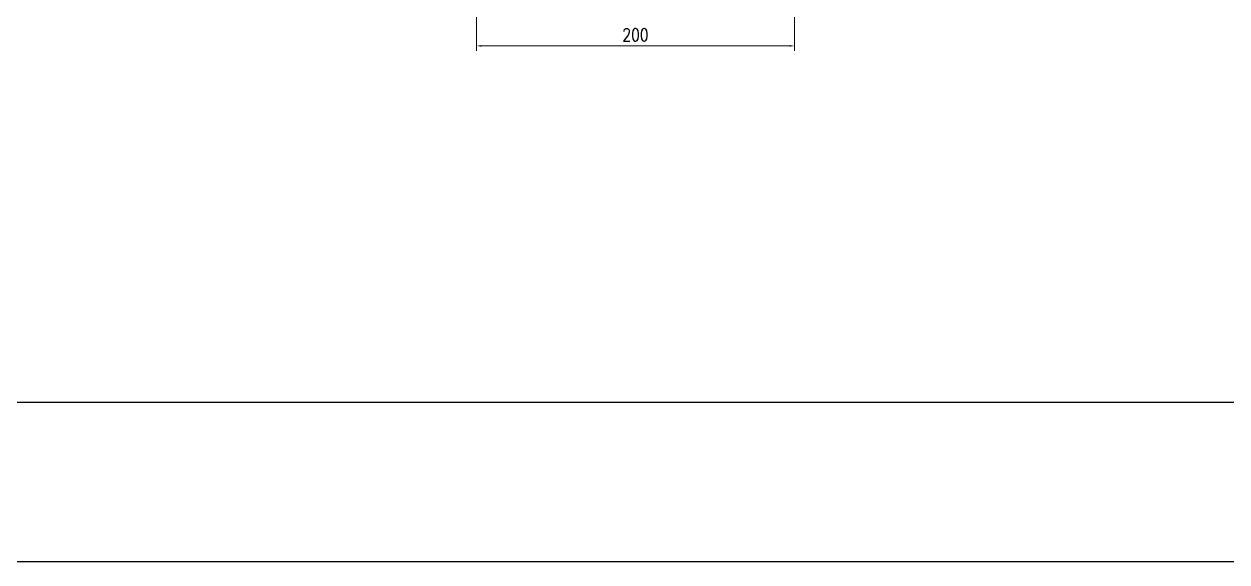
# Model space of a CAD drawing. Extents: x 3270 to 6851, y -140 to 2884.
# Drawn here: x 3815 to 4571, y -140 to 198 of the extents above; entities that cross this region are included whole.
import ezdxf

# ---------------------------------------------------------------- set-up
doc = ezdxf.new("R2010")
doc.units = 0
doc.header["$LTSCALE"] = 20
doc.layers.get('0').update_dxf_attribs({"linetype": 'CONTINUOUS', "lineweight": 15})
doc.layers.get('DEFPOINTS').update_dxf_attribs({"linetype": 'CONTINUOUS'})
doc.layers.add('kapı', color=225, linetype='CONTINUOUS')
doc.styles.add('ROMANSTW', font='Romanstw.shx', dxfattribs={"width": 0.8})
doc.dimstyles.new('ÖLÇÜ-8', dxfattribs={"dimtxt": 8, "dimasz": 3, "dimexe": 3, "dimexo": 0, "dimgap": 3, "dimtad": 1, "dimdec": 0, "dimzin": 0, "dimdsep": 46, "dimtxsty": 'ROMANSTW', "dimsah": 1, "dimcen": 0.09, "dimclrt": 256, "dimadec": 0, "dimazin": 0, "dimtfac": 1, "dimtdec": 0, "dimtix": 1, "dimtmove": 0, "dimatfit": 0, "dimfxl": 1, "dimtolj": 1, "dimtzin": 0, "dimlwd": 9, "dimlwe": 9, "dimarcsym": 0})

# ---------------------------------------------------------------- blocks, each defined once
blk = doc.blocks.new('*D171')
at = {"color": 0, "linetype": 'Continuous', "lineweight": 9, "transparency": 16777216}
for p, q in [((4099.48, 205.68), (4099.48, 180.97)), ((4299.05, 205.68), (4299.05, 180.97)), ((4102.48, 183.97), (4296.05, 183.97))]:
    blk.add_line(p, q, dxfattribs=at)
at = {"color": 0, "linetype": 'Continuous', "transparency": 16777216}
for points in [[(4102.48, 184.47), (4102.48, 183.47), (4099.48, 183.97)], [(4296.05, 184.47), (4296.05, 183.47), (4299.05, 183.97)]]:
    blk.add_solid(points, dxfattribs=at)
at = {"layer": 'DEFPOINTS', "color": 0, "linetype": 'Continuous', "transparency": 16777216}
for p in [(4099.48, 205.68), (4299.05, 205.68), (4299.05, 183.97)]:
    blk.add_point(p, dxfattribs=at)
at = {"linetype": 'Continuous', "transparency": 16777216, "insert": (4199.26, 190.97), "char_height": 8, "attachment_point": 5, "style": 'ROMANSTW'}
blk.add_mtext('\\A1;200', dxfattribs=at)

msp = doc.modelspace()

# ---------------------------------------------------------------- linework, layer by layer
at = {"layer": 'kapı'}
for points in [[(3270, 2884.47), (6850.55, 2884.47), (6850.55, -140), (3270, -140)], [(3370, 2784.47), (6750.55, 2784.47), (6750.55, -40), (3370, -40)]]:
    msp.add_lwpolyline(points, close=True, dxfattribs=at)

# ---------------------------------------------------------------- dimensions: what is measured, and where the dimension line sits
at = {"linetype": 'Continuous'}
dim = msp.add_linear_dim(base=(4299.05, 183.97), p1=(4099.48, 205.68), p2=(4299.05, 205.68), dimstyle='ÖLÇÜ-8', dxfattribs=at)
dim.commit()
dim.dimension.update_dxf_attribs({"geometry": '*D171', "text_midpoint": (4199.26, 190.97)})

doc.saveas('drawing.dxf')
